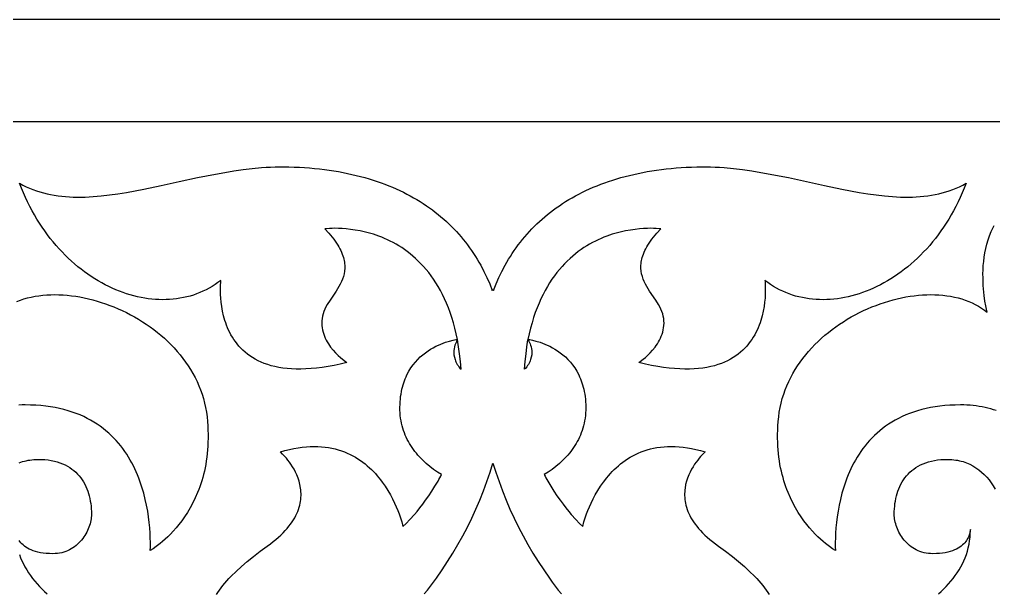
# Model space of a CAD drawing. Extents: x -54 to 62, y -44 to -4.
# Drawn here: x 3.61 to 32.79, y -21.41 to -4.2 of the extents above; entities that cross this region are included whole.
import ezdxf

# ---------------------------------------------------------------- set-up
doc = ezdxf.new("R2010")
doc.units = 0
doc.header["$MEASUREMENT"] = 0
doc.layers.add('LAYER_1', color=18, linetype='CONTINUOUS')

msp = doc.modelspace()

# ---------------------------------------------------------------- linework, layer by layer
at = {"layer": 'LAYER_1'}
for points in [[(61.976, -4.203), (-54.476, -4.203)], [(35.322, -7.268), (0.269, -7.268)], [(9.512, -21.439), (9.557, -21.372), (9.604, -21.304), (9.655, -21.236), (9.709, -21.168), (9.766, -21.098), (9.826, -21.028), (9.89, -20.958), (9.957, -20.886), (10.102, -20.742), (10.261, -20.595), (10.433, -20.446), (10.62, -20.294), (10.821, -20.14), (11.037, -19.983), (11.129, -19.917), (11.216, -19.851), (11.297, -19.784), (11.374, -19.718), (11.446, -19.652), (11.513, -19.586), (11.575, -19.521), (11.633, -19.456), (11.687, -19.39), (11.736, -19.326), (11.782, -19.261), (11.823, -19.197), (11.86, -19.134), (11.894, -19.07), (11.924, -19.008), (11.95, -18.945), (11.973, -18.884), (11.993, -18.822), (12.009, -18.762), (12.023, -18.702), (12.033, -18.643), (12.041, -18.584), (12.046, -18.526), (12.049, -18.469), (12.049, -18.412), (12.046, -18.357), (12.042, -18.302), (12.035, -18.248), (12.016, -18.143), (11.991, -18.042), (11.959, -17.945), (11.922, -17.853), (11.882, -17.765), (11.838, -17.682), (11.793, -17.605), (11.746, -17.532), (11.699, -17.466), (11.653, -17.405), (11.609, -17.35), (11.567, -17.302), (11.496, -17.226), (11.431, -17.163), (11.568, -17.124), (11.703, -17.09), (11.834, -17.061), (11.962, -17.038), (12.086, -17.021), (12.208, -17.008), (12.326, -17), (12.442, -16.998), (12.554, -16.999), (12.664, -17.006), (12.77, -17.016), (12.873, -17.031), (12.974, -17.049), (13.072, -17.072), (13.166, -17.098), (13.258, -17.127), (13.348, -17.16), (13.434, -17.196), (13.518, -17.235), (13.6, -17.277), (13.678, -17.321), (13.754, -17.368), (13.828, -17.417), (13.899, -17.469), (13.967, -17.522), (14.034, -17.577), (14.097, -17.634), (14.159, -17.692), (14.218, -17.752), (14.275, -17.812), (14.329, -17.874), (14.381, -17.937), (14.432, -18), (14.48, -18.064), (14.569, -18.192), (14.651, -18.321), (14.725, -18.448), (14.791, -18.572), (14.85, -18.693), (14.902, -18.808), (14.947, -18.917), (14.986, -19.018), (15.019, -19.11), (15.067, -19.26), (15.103, -19.394), (15.198, -19.302), (15.306, -19.189), (15.444, -19.035), (15.523, -18.943), (15.606, -18.841), (15.693, -18.729), (15.782, -18.608), (15.874, -18.478), (15.967, -18.339), (16.06, -18.191), (16.152, -18.035), (16.181, -17.987), (16.207, -17.938), (16.232, -17.889), (16.261, -17.842), (16.14, -17.765), (16.022, -17.684), (15.908, -17.597), (15.799, -17.506), (15.695, -17.41), (15.596, -17.309), (15.549, -17.257), (15.503, -17.203), (15.459, -17.148), (15.417, -17.091), (15.376, -17.033), (15.338, -16.974), (15.301, -16.914), (15.266, -16.852), (15.232, -16.788), (15.201, -16.723), (15.172, -16.657), (15.146, -16.589), (15.121, -16.52), (15.099, -16.449), (15.079, -16.377), (15.061, -16.304), (15.046, -16.228), (15.033, -16.152), (15.023, -16.074), (15.015, -15.994), (15.013, -15.906), (15.012, -15.821), (15.014, -15.738), (15.018, -15.657), (15.025, -15.578), (15.033, -15.502), (15.044, -15.428), (15.057, -15.356), (15.071, -15.286), (15.088, -15.218), (15.106, -15.152), (15.126, -15.088), (15.148, -15.027), (15.171, -14.967), (15.196, -14.909), (15.222, -14.853), (15.278, -14.746), (15.339, -14.647), (15.404, -14.555), (15.473, -14.469), (15.545, -14.39), (15.62, -14.317), (15.696, -14.25), (15.774, -14.189), (15.853, -14.133), (15.932, -14.083), (16.01, -14.038), (16.088, -13.997), (16.164, -13.961), (16.238, -13.929), (16.309, -13.901), (16.377, -13.877), (16.501, -13.839), (16.605, -13.814), (16.685, -13.798), (16.735, -13.791), (16.698, -13.619), (16.658, -13.453), (16.614, -13.292), (16.567, -13.138), (16.517, -12.989), (16.464, -12.845), (16.408, -12.708), (16.349, -12.575), (16.288, -12.448), (16.224, -12.326), (16.158, -12.209), (16.09, -12.097), (16.02, -11.989), (15.948, -11.887), (15.874, -11.789), (15.798, -11.696), (15.721, -11.607), (15.642, -11.522), (15.562, -11.442), (15.481, -11.365), (15.399, -11.293), (15.317, -11.224), (15.233, -11.16), (15.149, -11.099), (15.064, -11.041), (14.979, -10.988), (14.894, -10.937), (14.808, -10.89), (14.723, -10.846), (14.638, -10.805), (14.553, -10.766), (14.468, -10.731), (14.384, -10.699), (14.301, -10.669), (14.218, -10.641), (14.137, -10.616), (13.977, -10.573), (13.823, -10.539), (13.674, -10.512), (13.534, -10.492), (13.402, -10.477), (13.279, -10.468), (13.167, -10.463), (13.066, -10.461), (12.978, -10.462), (12.904, -10.465), (12.8, -10.472), (12.764, -10.476), (12.882, -10.605), (12.936, -10.668), (12.986, -10.73), (13.032, -10.79), (13.075, -10.85), (13.115, -10.908), (13.151, -10.964), (13.184, -11.02), (13.213, -11.075), (13.24, -11.129), (13.264, -11.181), (13.285, -11.233), (13.303, -11.284), (13.318, -11.333), (13.331, -11.382), (13.342, -11.43), (13.349, -11.477), (13.355, -11.523), (13.359, -11.568), (13.36, -11.613), (13.359, -11.657), (13.352, -11.742), (13.337, -11.825), (13.316, -11.905), (13.29, -11.983), (13.258, -12.059), (13.223, -12.133), (13.184, -12.205), (13.142, -12.276), (13.098, -12.345), (12.917, -12.616), (12.833, -12.749), (12.795, -12.817), (12.761, -12.884), (12.731, -12.952), (12.707, -13.022), (12.688, -13.092), (12.677, -13.164), (12.67, -13.236), (12.668, -13.306), (12.671, -13.375), (12.679, -13.443), (12.691, -13.508), (12.707, -13.573), (12.727, -13.635), (12.75, -13.696), (12.775, -13.755), (12.804, -13.812), (12.834, -13.867), (12.867, -13.921), (12.901, -13.972), (12.936, -14.021), (13.01, -14.113), (13.084, -14.195), (13.158, -14.269), (13.227, -14.332), (13.289, -14.384), (13.383, -14.457), (13.42, -14.482), (13.225, -14.528), (13.038, -14.568), (12.857, -14.602), (12.682, -14.63), (12.514, -14.651), (12.352, -14.667), (12.196, -14.677), (12.046, -14.682), (11.902, -14.682), (11.764, -14.676), (11.632, -14.666), (11.505, -14.651), (11.383, -14.631), (11.267, -14.607), (11.156, -14.579), (11.05, -14.547), (10.949, -14.512), (10.853, -14.473), (10.762, -14.43), (10.675, -14.384), (10.593, -14.335), (10.515, -14.284), (10.441, -14.229), (10.371, -14.172), (10.306, -14.113), (10.244, -14.052), (10.187, -13.989), (10.132, -13.925), (10.082, -13.858), (10.035, -13.791), (9.991, -13.722), (9.95, -13.652), (9.913, -13.582), (9.878, -13.511), (9.847, -13.439), (9.818, -13.368), (9.792, -13.296), (9.768, -13.224), (9.746, -13.153), (9.727, -13.082), (9.695, -12.943), (9.671, -12.808), (9.653, -12.679), (9.642, -12.557), (9.635, -12.444), (9.632, -12.341), (9.632, -12.25), (9.634, -12.172), (9.641, -12.062), (9.645, -12.023), (9.56, -12.087), (9.474, -12.146), (9.385, -12.202), (9.295, -12.255), (9.203, -12.303), (9.11, -12.348), (9.015, -12.389), (8.919, -12.426), (8.822, -12.46), (8.723, -12.49), (8.624, -12.516), (8.523, -12.539), (8.421, -12.558), (8.318, -12.574), (8.215, -12.586), (8.11, -12.594), (8.005, -12.599), (7.9, -12.6), (7.793, -12.598), (7.687, -12.592), (7.58, -12.583), (7.472, -12.57), (7.364, -12.554), (7.256, -12.534), (7.148, -12.511), (7.04, -12.485), (6.932, -12.455), (6.824, -12.422), (6.716, -12.385), (6.609, -12.345), (6.502, -12.302), (6.395, -12.255), (6.288, -12.206), (6.182, -12.152), (6.077, -12.096), (5.973, -12.036), (5.869, -11.973), (5.766, -11.907), (5.664, -11.838), (5.563, -11.766), (5.462, -11.69), (5.364, -11.611), (5.266, -11.529), (5.169, -11.444), (5.074, -11.356), (4.981, -11.264), (4.888, -11.17), (4.798, -11.073), (4.709, -10.972), (4.621, -10.869), (4.536, -10.762), (4.452, -10.653), (4.37, -10.54), (4.291, -10.425), (4.213, -10.306), (4.137, -10.185), (4.064, -10.061), (3.993, -9.933), (3.925, -9.803), (3.858, -9.67), (3.795, -9.535), (3.734, -9.396), (3.675, -9.255), (3.619, -9.11), (3.717, -9.164), (3.816, -9.214), (3.916, -9.259), (4.018, -9.301), (4.121, -9.339), (4.226, -9.372), (4.332, -9.403), (4.439, -9.429), (4.547, -9.452), (4.657, -9.472), (4.768, -9.489), (4.88, -9.502), (4.994, -9.513), (5.108, -9.521), (5.224, -9.525), (5.341, -9.528), (5.459, -9.527), (5.578, -9.524), (5.697, -9.519), (5.818, -9.511), (6.063, -9.49), (6.311, -9.461), (6.563, -9.425), (6.817, -9.384), (7.075, -9.337), (7.335, -9.286), (7.863, -9.175), (8.399, -9.058), (8.942, -8.942), (9.215, -8.887), (9.489, -8.834), (9.763, -8.785), (10.038, -8.741), (10.314, -8.702), (10.589, -8.669), (10.864, -8.644), (11.001, -8.634), (11.138, -8.627), (11.276, -8.621), (11.412, -8.618), (11.549, -8.618), (11.685, -8.62), (11.844, -8.625), (12, -8.632), (12.153, -8.641), (12.305, -8.653), (12.454, -8.666), (12.602, -8.681), (12.747, -8.699), (12.89, -8.718), (13.031, -8.739), (13.17, -8.763), (13.307, -8.788), (13.442, -8.815), (13.574, -8.844), (13.705, -8.874), (13.834, -8.907), (13.96, -8.941), (14.085, -8.978), (14.207, -9.016), (14.328, -9.055), (14.446, -9.097), (14.562, -9.14), (14.677, -9.185), (14.789, -9.231), (14.9, -9.279), (15.008, -9.329), (15.114, -9.381), (15.219, -9.434), (15.321, -9.488), (15.422, -9.544), (15.521, -9.602), (15.617, -9.661), (15.712, -9.722), (15.805, -9.784), (15.896, -9.847), (15.985, -9.912), (16.072, -9.978), (16.158, -10.046), (16.241, -10.115), (16.323, -10.186), (16.402, -10.257), (16.48, -10.33), (16.556, -10.405), (16.63, -10.48), (16.703, -10.557), (16.773, -10.635), (16.842, -10.715), (16.909, -10.795), (16.974, -10.877), (17.037, -10.959), (17.099, -11.043), (17.158, -11.128), (17.216, -11.214), (17.273, -11.301), (17.327, -11.389), (17.38, -11.478), (17.431, -11.569), (17.527, -11.752), (17.617, -11.939), (17.7, -12.129), (17.777, -12.323), (17.799, -12.288), (17.814, -12.323), (17.891, -12.129), (17.974, -11.939), (18.065, -11.752), (18.162, -11.569), (18.266, -11.389), (18.321, -11.301), (18.377, -11.214), (18.435, -11.128), (18.495, -11.043), (18.556, -10.959), (18.62, -10.877), (18.685, -10.795), (18.752, -10.715), (18.821, -10.635), (18.891, -10.557), (18.963, -10.48), (19.038, -10.405), (19.114, -10.33), (19.191, -10.257), (19.271, -10.186), (19.353, -10.115), (19.436, -10.046), (19.521, -9.978), (19.608, -9.912), (19.697, -9.847), (19.788, -9.784), (19.881, -9.722), (19.976, -9.661), (20.072, -9.602), (20.171, -9.544), (20.271, -9.488), (20.374, -9.434), (20.478, -9.381), (20.585, -9.329), (20.693, -9.279), (20.803, -9.231), (20.916, -9.185), (21.03, -9.14), (21.146, -9.097), (21.264, -9.055), (21.385, -9.016), (21.507, -8.978), (21.631, -8.941), (21.758, -8.907), (21.886, -8.874), (22.017, -8.844), (22.149, -8.815), (22.284, -8.788), (22.421, -8.763), (22.56, -8.739), (22.701, -8.718), (22.844, -8.699), (22.989, -8.681), (23.136, -8.666), (23.286, -8.653), (23.437, -8.641), (23.591, -8.632), (23.747, -8.625), (23.905, -8.62), (24.042, -8.618), (24.178, -8.618), (24.315, -8.621), (24.452, -8.627), (24.589, -8.634), (24.727, -8.644), (25.002, -8.669), (25.277, -8.702), (25.552, -8.741), (25.827, -8.785), (26.102, -8.834), (26.376, -8.887), (26.649, -8.942), (27.191, -9.058), (27.727, -9.175), (28.255, -9.286), (28.515, -9.337), (28.773, -9.384), (29.028, -9.425), (29.279, -9.461), (29.528, -9.49), (29.772, -9.511), (29.893, -9.519), (30.013, -9.524), (30.132, -9.527), (30.25, -9.528), (30.366, -9.525), (30.482, -9.521), (30.597, -9.513), (30.71, -9.502), (30.822, -9.489), (30.933, -9.472), (31.043, -9.452), (31.152, -9.429), (31.259, -9.403), (31.365, -9.372), (31.469, -9.339), (31.572, -9.301), (31.674, -9.259), (31.775, -9.214), (31.873, -9.164), (31.971, -9.11), (31.915, -9.255), (31.857, -9.396), (31.796, -9.535), (31.732, -9.67), (31.666, -9.803), (31.597, -9.933), (31.526, -10.061), (31.453, -10.185), (31.377, -10.306), (31.3, -10.425), (31.22, -10.54), (31.138, -10.653), (31.055, -10.762), (30.969, -10.869), (30.882, -10.972), (30.793, -11.073), (30.702, -11.17), (30.61, -11.264), (30.516, -11.356), (30.421, -11.444), (30.325, -11.529), (30.227, -11.611), (30.128, -11.69), (30.028, -11.766), (29.927, -11.838), (29.825, -11.907), (29.722, -11.973), (29.618, -12.036), (29.513, -12.096), (29.408, -12.152), (29.302, -12.206), (29.196, -12.255), (29.089, -12.302), (28.982, -12.345), (28.874, -12.385), (28.766, -12.422), (28.658, -12.455), (28.55, -12.485), (28.442, -12.511), (28.334, -12.534), (28.226, -12.554), (28.118, -12.57), (28.011, -12.583), (27.904, -12.592), (27.797, -12.598), (27.691, -12.6), (27.585, -12.599), (27.48, -12.594), (27.376, -12.586), (27.272, -12.574), (27.169, -12.558), (27.068, -12.539), (26.967, -12.516), (26.867, -12.49), (26.769, -12.46), (26.671, -12.426), (26.575, -12.389), (26.48, -12.348), (26.387, -12.303), (26.296, -12.255), (26.205, -12.202), (26.117, -12.146), (26.03, -12.087), (25.945, -12.023), (25.949, -12.062), (25.956, -12.172), (25.958, -12.25), (25.958, -12.341), (25.956, -12.444), (25.949, -12.557), (25.937, -12.679), (25.92, -12.808), (25.895, -12.943), (25.863, -13.082), (25.844, -13.153), (25.823, -13.224), (25.799, -13.296), (25.773, -13.368), (25.744, -13.439), (25.712, -13.511), (25.678, -13.582), (25.64, -13.652), (25.599, -13.722), (25.556, -13.791), (25.509, -13.858), (25.458, -13.925), (25.404, -13.989), (25.346, -14.052), (25.284, -14.113), (25.219, -14.172), (25.149, -14.229), (25.076, -14.284), (24.998, -14.335), (24.916, -14.384), (24.829, -14.43), (24.737, -14.473), (24.641, -14.512), (24.54, -14.547), (24.434, -14.579), (24.323, -14.607), (24.207, -14.631), (24.086, -14.651), (23.959, -14.666), (23.826, -14.676), (23.688, -14.682), (23.544, -14.682), (23.394, -14.677), (23.239, -14.667), (23.077, -14.651), (22.908, -14.63), (22.734, -14.602), (22.553, -14.568), (22.365, -14.528), (22.171, -14.482), (22.207, -14.457), (22.301, -14.384), (22.364, -14.332), (22.433, -14.269), (22.506, -14.195), (22.581, -14.113), (22.654, -14.021), (22.69, -13.972), (22.724, -13.921), (22.756, -13.867), (22.787, -13.812), (22.815, -13.755), (22.841, -13.696), (22.864, -13.635), (22.883, -13.573), (22.899, -13.508), (22.912, -13.443), (22.919, -13.375), (22.923, -13.306), (22.921, -13.236), (22.914, -13.164), (22.902, -13.092), (22.884, -13.022), (22.86, -12.952), (22.83, -12.884), (22.796, -12.817), (22.758, -12.749), (22.674, -12.616), (22.492, -12.345), (22.449, -12.276), (22.407, -12.205), (22.368, -12.133), (22.332, -12.059), (22.301, -11.983), (22.274, -11.905), (22.253, -11.825), (22.239, -11.742), (22.231, -11.657), (22.231, -11.613), (22.232, -11.568), (22.235, -11.523), (22.241, -11.477), (22.249, -11.43), (22.259, -11.382), (22.272, -11.333), (22.287, -11.284), (22.306, -11.233), (22.327, -11.181), (22.35, -11.129), (22.377, -11.075), (22.407, -11.02), (22.44, -10.964), (22.476, -10.908), (22.515, -10.85), (22.558, -10.79), (22.604, -10.73), (22.654, -10.668), (22.708, -10.605), (22.826, -10.476), (22.79, -10.472), (22.687, -10.465), (22.612, -10.462), (22.524, -10.461), (22.424, -10.463), (22.311, -10.468), (22.189, -10.477), (22.056, -10.492), (21.916, -10.512), (21.768, -10.539), (21.613, -10.573), (21.453, -10.616), (21.372, -10.641), (21.289, -10.669), (21.206, -10.699), (21.122, -10.731), (21.037, -10.766), (20.952, -10.805), (20.867, -10.846), (20.781, -10.89), (20.695, -10.937), (20.61, -10.988), (20.525, -11.041), (20.44, -11.099), (20.356, -11.16), (20.272, -11.224), (20.189, -11.293), (20.107, -11.365), (20.026, -11.442), (19.946, -11.522), (19.867, -11.607), (19.79, -11.696), (19.714, -11.789), (19.64, -11.887), (19.567, -11.989), (19.497, -12.097), (19.428, -12.209), (19.362, -12.326), (19.298, -12.448), (19.237, -12.575), (19.178, -12.708), (19.122, -12.845), (19.068, -12.989), (19.018, -13.138), (18.97, -13.292), (18.926, -13.453), (18.886, -13.619), (18.848, -13.791), (18.9, -13.798), (18.98, -13.814), (19.085, -13.839), (19.21, -13.877), (19.279, -13.901), (19.35, -13.929), (19.425, -13.961), (19.501, -13.997), (19.579, -14.038), (19.657, -14.083), (19.737, -14.133), (19.815, -14.189), (19.894, -14.25), (19.97, -14.317), (20.045, -14.39), (20.117, -14.469), (20.186, -14.555), (20.252, -14.647), (20.313, -14.746), (20.369, -14.853), (20.395, -14.909), (20.42, -14.967), (20.443, -15.027), (20.465, -15.088), (20.484, -15.152), (20.503, -15.218), (20.519, -15.286), (20.534, -15.356), (20.547, -15.428), (20.557, -15.502), (20.566, -15.578), (20.572, -15.657), (20.577, -15.738), (20.578, -15.821), (20.578, -15.906), (20.575, -15.994), (20.568, -16.074), (20.558, -16.152), (20.545, -16.228), (20.53, -16.304), (20.512, -16.377), (20.492, -16.449), (20.47, -16.52), (20.445, -16.589), (20.418, -16.657), (20.389, -16.723), (20.358, -16.788), (20.325, -16.852), (20.29, -16.914), (20.253, -16.974), (20.214, -17.033), (20.173, -17.091), (20.131, -17.148), (20.087, -17.203), (20.041, -17.257), (19.994, -17.309), (19.895, -17.41), (19.791, -17.506), (19.682, -17.597), (19.568, -17.684), (19.45, -17.765), (19.329, -17.842), (19.358, -17.889), (19.384, -17.938), (19.409, -17.987), (19.438, -18.035), (19.531, -18.191), (19.624, -18.339), (19.716, -18.478), (19.808, -18.608), (19.898, -18.729), (19.985, -18.841), (20.068, -18.943), (20.146, -19.035), (20.284, -19.189), (20.392, -19.302), (20.488, -19.394), (20.523, -19.26), (20.572, -19.11), (20.604, -19.018), (20.643, -18.917), (20.688, -18.808), (20.74, -18.693), (20.799, -18.572), (20.865, -18.448), (20.939, -18.321), (21.02, -18.192), (21.11, -18.064), (21.208, -17.937), (21.26, -17.874), (21.315, -17.812), (21.371, -17.752), (21.43, -17.692), (21.492, -17.634), (21.555, -17.577), (21.621, -17.522), (21.69, -17.469), (21.761, -17.417), (21.834, -17.368), (21.91, -17.321), (21.989, -17.277), (22.07, -17.235), (22.153, -17.196), (22.24, -17.16), (22.329, -17.127), (22.421, -17.098), (22.515, -17.072), (22.613, -17.049), (22.713, -17.031), (22.817, -17.016), (22.923, -17.006), (23.032, -16.999), (23.144, -16.998), (23.259, -17), (23.377, -17.008), (23.499, -17.021), (23.623, -17.038), (23.751, -17.061), (23.881, -17.09), (24.016, -17.124), (24.153, -17.163), (24.087, -17.226), (24.017, -17.302), (23.976, -17.35), (23.932, -17.405), (23.886, -17.466), (23.839, -17.532), (23.793, -17.605), (23.747, -17.682), (23.704, -17.765), (23.664, -17.853), (23.628, -17.945), (23.596, -18.042), (23.571, -18.143), (23.552, -18.248), (23.546, -18.302), (23.542, -18.357), (23.54, -18.412), (23.54, -18.469), (23.542, -18.526), (23.548, -18.584), (23.555, -18.643), (23.566, -18.702), (23.58, -18.762), (23.596, -18.822), (23.616, -18.884), (23.639, -18.945), (23.666, -19.008), (23.696, -19.07), (23.73, -19.134), (23.767, -19.197), (23.808, -19.261), (23.854, -19.326), (23.903, -19.39), (23.957, -19.456), (24.015, -19.521), (24.077, -19.586), (24.144, -19.652), (24.216, -19.718), (24.293, -19.784), (24.375, -19.851), (24.461, -19.917), (24.553, -19.983), (24.769, -20.14), (24.971, -20.294), (25.157, -20.446), (25.33, -20.595), (25.488, -20.742), (25.633, -20.886), (25.7, -20.958), (25.764, -21.028), (25.825, -21.098), (25.882, -21.168), (25.936, -21.236), (25.986, -21.304), (26.034, -21.372), (26.078, -21.439)], [(32.875, -15.925), (32.794, -15.898), (32.712, -15.874), (32.628, -15.851), (32.542, -15.831), (32.455, -15.813), (32.366, -15.797), (32.276, -15.784), (32.185, -15.773), (32.092, -15.764), (31.997, -15.758), (31.901, -15.755), (31.804, -15.753), (31.643, -15.756), (31.487, -15.762), (31.335, -15.774), (31.188, -15.789), (31.046, -15.809), (30.907, -15.833), (30.773, -15.861), (30.643, -15.892), (30.517, -15.928), (30.395, -15.967), (30.277, -16.009), (30.164, -16.055), (30.054, -16.104), (29.947, -16.156), (29.845, -16.211), (29.746, -16.269), (29.651, -16.33), (29.559, -16.394), (29.471, -16.46), (29.386, -16.528), (29.305, -16.599), (29.226, -16.672), (29.151, -16.747), (29.08, -16.823), (29.011, -16.902), (28.945, -16.982), (28.883, -17.064), (28.823, -17.148), (28.766, -17.232), (28.712, -17.318), (28.66, -17.405), (28.611, -17.493), (28.565, -17.582), (28.521, -17.672), (28.48, -17.762), (28.441, -17.853), (28.404, -17.944), (28.37, -18.036), (28.338, -18.127), (28.308, -18.219), (28.254, -18.402), (28.207, -18.583), (28.168, -18.762), (28.136, -18.938), (28.11, -19.11), (28.09, -19.277), (28.074, -19.438), (28.064, -19.592), (28.058, -19.738), (28.055, -19.875), (28.055, -20.002), (28.058, -20.118), (27.975, -20.066), (27.88, -19.999), (27.758, -19.903), (27.688, -19.845), (27.614, -19.779), (27.536, -19.706), (27.455, -19.625), (27.371, -19.536), (27.286, -19.44), (27.2, -19.336), (27.115, -19.223), (27.029, -19.103), (26.945, -18.974), (26.864, -18.837), (26.785, -18.692), (26.71, -18.538), (26.64, -18.375), (26.606, -18.291), (26.574, -18.204), (26.544, -18.115), (26.515, -18.024), (26.488, -17.93), (26.463, -17.835), (26.439, -17.737), (26.417, -17.637), (26.398, -17.534), (26.381, -17.429), (26.365, -17.322), (26.353, -17.213), (26.342, -17.101), (26.335, -16.987), (26.329, -16.87), (26.327, -16.751), (26.327, -16.63), (26.33, -16.506), (26.337, -16.38), (26.346, -16.251), (26.359, -16.11), (26.378, -15.97), (26.402, -15.833), (26.432, -15.697), (26.467, -15.564), (26.508, -15.433), (26.553, -15.304), (26.604, -15.178), (26.659, -15.053), (26.719, -14.932), (26.784, -14.812), (26.852, -14.695), (26.925, -14.581), (27.002, -14.468), (27.083, -14.359), (27.167, -14.252), (27.255, -14.148), (27.347, -14.046), (27.441, -13.947), (27.539, -13.851), (27.64, -13.758), (27.743, -13.668), (27.85, -13.58), (27.958, -13.496), (28.069, -13.414), (28.182, -13.335), (28.298, -13.26), (28.415, -13.187), (28.534, -13.118), (28.654, -13.052), (28.776, -12.989), (28.899, -12.929), (29.023, -12.872), (29.148, -12.819), (29.275, -12.77), (29.401, -12.723), (29.529, -12.68), (29.656, -12.641), (29.784, -12.605), (29.912, -12.573), (30.04, -12.544), (30.167, -12.519), (30.294, -12.498), (30.421, -12.481), (30.547, -12.467), (30.672, -12.457), (30.796, -12.451), (30.919, -12.449), (31.041, -12.45), (31.161, -12.456), (31.279, -12.466), (31.396, -12.48), (31.511, -12.498), (31.624, -12.52), (31.734, -12.546), (31.843, -12.577), (31.948, -12.612), (32.051, -12.651), (32.152, -12.694), (32.249, -12.742), (32.343, -12.794), (32.434, -12.851), (32.521, -12.912), (32.605, -12.978), (32.584, -12.888), (32.563, -12.783), (32.539, -12.642), (32.516, -12.472), (32.496, -12.276), (32.488, -12.17), (32.483, -12.059), (32.48, -11.943), (32.479, -11.825), (32.482, -11.703), (32.489, -11.578), (32.5, -11.452), (32.515, -11.324), (32.536, -11.196), (32.561, -11.067), (32.592, -10.938), (32.63, -10.81), (32.674, -10.684), (32.724, -10.559), (32.782, -10.438), (32.814, -10.378)], [(3.539, -12.651), (3.642, -12.612), (3.748, -12.577), (3.856, -12.546), (3.967, -12.52), (4.08, -12.498), (4.195, -12.48), (4.312, -12.466), (4.43, -12.456), (4.551, -12.45), (4.672, -12.449), (4.796, -12.451), (4.92, -12.457), (5.045, -12.467), (5.171, -12.481), (5.298, -12.498), (5.425, -12.519), (5.553, -12.544), (5.681, -12.573), (5.809, -12.605), (5.937, -12.641), (6.064, -12.68), (6.192, -12.723), (6.318, -12.77), (6.445, -12.819), (6.57, -12.872), (6.694, -12.929), (6.817, -12.989), (6.939, -13.052), (7.06, -13.118), (7.179, -13.187), (7.296, -13.26), (7.411, -13.335), (7.525, -13.414), (7.636, -13.496), (7.744, -13.58), (7.85, -13.668), (7.954, -13.758), (8.055, -13.851), (8.152, -13.947), (8.247, -14.046), (8.338, -14.148), (8.426, -14.252), (8.511, -14.359), (8.591, -14.468), (8.668, -14.581), (8.741, -14.695), (8.81, -14.812), (8.874, -14.932), (8.934, -15.053), (8.989, -15.178), (9.039, -15.304), (9.084, -15.433), (9.125, -15.564), (9.16, -15.697), (9.189, -15.833), (9.214, -15.97), (9.232, -16.11), (9.245, -16.251), (9.254, -16.38), (9.26, -16.506), (9.263, -16.63), (9.264, -16.751), (9.261, -16.87), (9.256, -16.987), (9.248, -17.101), (9.238, -17.213), (9.225, -17.322), (9.21, -17.429), (9.193, -17.534), (9.173, -17.637), (9.152, -17.737), (9.128, -17.835), (9.103, -17.93), (9.075, -18.024), (9.046, -18.115), (9.016, -18.204), (8.984, -18.291), (8.951, -18.375), (8.88, -18.538), (8.805, -18.692), (8.727, -18.837), (8.645, -18.974), (8.561, -19.103), (8.476, -19.223), (8.39, -19.336), (8.304, -19.44), (8.219, -19.536), (8.136, -19.625), (8.054, -19.706), (7.976, -19.779), (7.902, -19.845), (7.833, -19.903), (7.71, -19.999), (7.615, -20.066), (7.532, -20.118), (7.535, -20.002), (7.536, -19.875), (7.533, -19.738), (7.526, -19.592), (7.516, -19.438), (7.501, -19.277), (7.48, -19.11), (7.454, -18.938), (7.422, -18.762), (7.383, -18.583), (7.337, -18.402), (7.283, -18.219), (7.253, -18.127), (7.221, -18.036), (7.186, -17.944), (7.15, -17.853), (7.111, -17.762), (7.069, -17.672), (7.026, -17.582), (6.979, -17.493), (6.93, -17.405), (6.879, -17.318), (6.825, -17.232), (6.768, -17.148), (6.708, -17.064), (6.645, -16.982), (6.58, -16.902), (6.511, -16.823), (6.439, -16.747), (6.364, -16.672), (6.286, -16.599), (6.204, -16.528), (6.12, -16.46), (6.031, -16.394), (5.94, -16.33), (5.845, -16.269), (5.746, -16.211), (5.643, -16.156), (5.537, -16.104), (5.427, -16.055), (5.313, -16.009), (5.195, -15.967), (5.073, -15.928), (4.947, -15.892), (4.817, -15.861), (4.683, -15.833), (4.545, -15.809), (4.402, -15.789), (4.255, -15.774), (4.103, -15.762), (3.947, -15.756), (3.787, -15.753), (3.689, -15.755), (3.593, -15.758)], [(3.604, -17.489), (3.655, -17.47), (3.708, -17.453), (3.761, -17.438), (3.815, -17.425), (3.871, -17.413), (3.928, -17.404), (3.986, -17.397), (4.044, -17.391), (4.105, -17.387), (4.166, -17.386), (4.272, -17.387), (4.375, -17.393), (4.473, -17.403), (4.567, -17.418), (4.658, -17.437), (4.744, -17.459), (4.826, -17.486), (4.905, -17.517), (4.98, -17.551), (5.051, -17.588), (5.118, -17.629), (5.182, -17.674), (5.242, -17.721), (5.299, -17.771), (5.352, -17.824), (5.402, -17.88), (5.448, -17.938), (5.491, -17.999), (5.531, -18.062), (5.567, -18.128), (5.6, -18.195), (5.63, -18.264), (5.657, -18.335), (5.681, -18.408), (5.702, -18.482), (5.72, -18.557), (5.735, -18.634), (5.748, -18.712), (5.757, -18.79), (5.764, -18.87), (5.768, -18.95), (5.769, -19.031), (5.768, -19.076), (5.764, -19.123), (5.758, -19.171), (5.75, -19.22), (5.74, -19.269), (5.727, -19.318), (5.712, -19.368), (5.694, -19.418), (5.675, -19.468), (5.653, -19.518), (5.629, -19.567), (5.602, -19.616), (5.573, -19.664), (5.542, -19.711), (5.509, -19.757), (5.474, -19.802), (5.436, -19.845), (5.396, -19.887), (5.354, -19.927), (5.31, -19.965), (5.264, -20.001), (5.215, -20.035), (5.164, -20.067), (5.111, -20.095), (5.056, -20.121), (4.999, -20.144), (4.939, -20.164), (4.878, -20.181), (4.814, -20.194), (4.748, -20.204), (4.68, -20.21), (4.611, -20.212), (4.509, -20.21), (4.413, -20.204), (4.324, -20.194), (4.24, -20.181), (4.162, -20.164), (4.09, -20.145), (4.023, -20.123), (3.962, -20.098), (3.905, -20.072), (3.853, -20.043), (3.805, -20.013), (3.762, -19.982), (3.723, -19.949), (3.688, -19.916), (3.657, -19.882), (3.629, -19.848), (3.604, -19.814)], [(15.742, -21.418), (15.835, -21.301), (15.926, -21.183), (16.016, -21.064), (16.103, -20.944), (16.275, -20.699), (16.439, -20.45), (16.598, -20.197), (16.749, -19.94), (16.894, -19.678), (17.033, -19.414), (17.164, -19.146), (17.288, -18.876), (17.405, -18.603), (17.515, -18.329), (17.617, -18.052), (17.712, -17.773), (17.799, -17.494), (17.885, -17.773), (17.98, -18.052), (18.081, -18.329), (18.19, -18.603), (18.307, -18.876), (18.431, -19.146), (18.561, -19.414), (18.699, -19.678), (18.844, -19.94), (18.995, -20.197), (19.153, -20.45), (19.318, -20.699), (19.489, -20.944), (19.576, -21.064), (19.666, -21.183), (19.757, -21.301), (19.849, -21.418)], [(31.147, -21.416), (31.227, -21.342), (31.304, -21.267), (31.378, -21.19), (31.45, -21.112), (31.519, -21.033), (31.584, -20.952), (31.647, -20.869), (31.706, -20.784), (31.761, -20.698), (31.813, -20.61), (31.861, -20.519), (31.905, -20.426), (31.945, -20.332), (31.981, -20.235), (32.012, -20.135), (32.039, -20.033), (32.062, -19.929), (32.079, -19.822), (32.092, -19.712), (32.1, -19.6), (32.102, -19.484), (32.1, -19.516), (32.095, -19.552), (32.085, -19.598), (32.068, -19.653), (32.043, -19.715), (32.008, -19.78), (31.987, -19.814), (31.962, -19.848), (31.934, -19.882), (31.903, -19.916), (31.868, -19.949), (31.828, -19.982), (31.785, -20.013), (31.738, -20.043), (31.686, -20.072), (31.629, -20.098), (31.567, -20.123), (31.501, -20.145), (31.428, -20.164), (31.351, -20.181), (31.267, -20.194), (31.178, -20.204), (31.082, -20.21), (30.98, -20.212), (30.91, -20.21), (30.842, -20.204), (30.777, -20.194), (30.713, -20.181), (30.651, -20.164), (30.592, -20.144), (30.535, -20.121), (30.479, -20.095), (30.426, -20.067), (30.376, -20.035), (30.327, -20.001), (30.281, -19.965), (30.236, -19.927), (30.194, -19.887), (30.154, -19.845), (30.117, -19.802), (30.081, -19.757), (30.048, -19.711), (30.017, -19.664), (29.988, -19.616), (29.962, -19.567), (29.938, -19.518), (29.916, -19.468), (29.896, -19.418), (29.879, -19.368), (29.864, -19.318), (29.851, -19.269), (29.84, -19.22), (29.832, -19.171), (29.826, -19.123), (29.823, -19.076), (29.822, -19.031), (29.823, -18.95), (29.827, -18.87), (29.834, -18.79), (29.843, -18.712), (29.855, -18.634), (29.87, -18.557), (29.888, -18.482), (29.909, -18.408), (29.933, -18.335), (29.96, -18.264), (29.99, -18.195), (30.023, -18.128), (30.06, -18.062), (30.1, -17.999), (30.142, -17.938), (30.189, -17.88), (30.238, -17.824), (30.292, -17.771), (30.348, -17.721), (30.408, -17.674), (30.472, -17.629), (30.54, -17.588), (30.611, -17.551), (30.685, -17.517), (30.764, -17.486), (30.847, -17.459), (30.933, -17.437), (31.023, -17.418), (31.117, -17.403), (31.216, -17.393), (31.318, -17.387), (31.425, -17.386), (31.486, -17.387), (31.546, -17.391), (31.605, -17.397), (31.663, -17.404), (31.72, -17.413), (31.775, -17.425), (31.83, -17.438), (31.883, -17.453), (31.935, -17.47), (31.986, -17.489), (32.085, -17.531), (32.18, -17.58), (32.27, -17.636), (32.356, -17.697), (32.438, -17.765), (32.516, -17.838), (32.59, -17.916), (32.66, -17.999), (32.725, -18.087), (32.787, -18.18), (32.845, -18.277)], [(3.61, -20.235), (3.646, -20.332), (3.686, -20.426), (3.73, -20.519), (3.778, -20.61), (3.83, -20.698), (3.885, -20.784), (3.944, -20.869), (4.006, -20.952), (4.072, -21.033), (4.141, -21.112), (4.212, -21.19), (4.287, -21.267), (4.364, -21.342), (4.444, -21.416)]]:
    msp.add_lwpolyline(points, dxfattribs=at)
for points in [[(16.735, -13.8), (16.708, -13.847), (16.692, -13.88), (16.675, -13.919), (16.66, -13.964), (16.646, -14.014), (16.635, -14.068), (16.629, -14.127), (16.627, -14.189), (16.631, -14.254), (16.643, -14.322), (16.662, -14.392), (16.676, -14.428), (16.691, -14.464), (16.71, -14.501), (16.73, -14.538), (16.754, -14.575), (16.781, -14.612), (16.811, -14.649), (16.844, -14.687), (16.825, -14.452), (16.801, -14.227), (16.771, -14.01)], [(18.848, -13.8), (18.878, -13.847), (18.895, -13.88), (18.912, -13.919), (18.928, -13.964), (18.943, -14.014), (18.954, -14.068), (18.961, -14.127), (18.963, -14.189), (18.959, -14.254), (18.948, -14.322), (18.928, -14.392), (18.915, -14.428), (18.899, -14.464), (18.881, -14.501), (18.86, -14.538), (18.836, -14.575), (18.809, -14.612), (18.779, -14.649), (18.746, -14.687), (18.765, -14.452), (18.789, -14.227), (18.817, -14.01)]]:
    msp.add_lwpolyline(points, close=True, dxfattribs=at)

doc.saveas('drawing.dxf')
